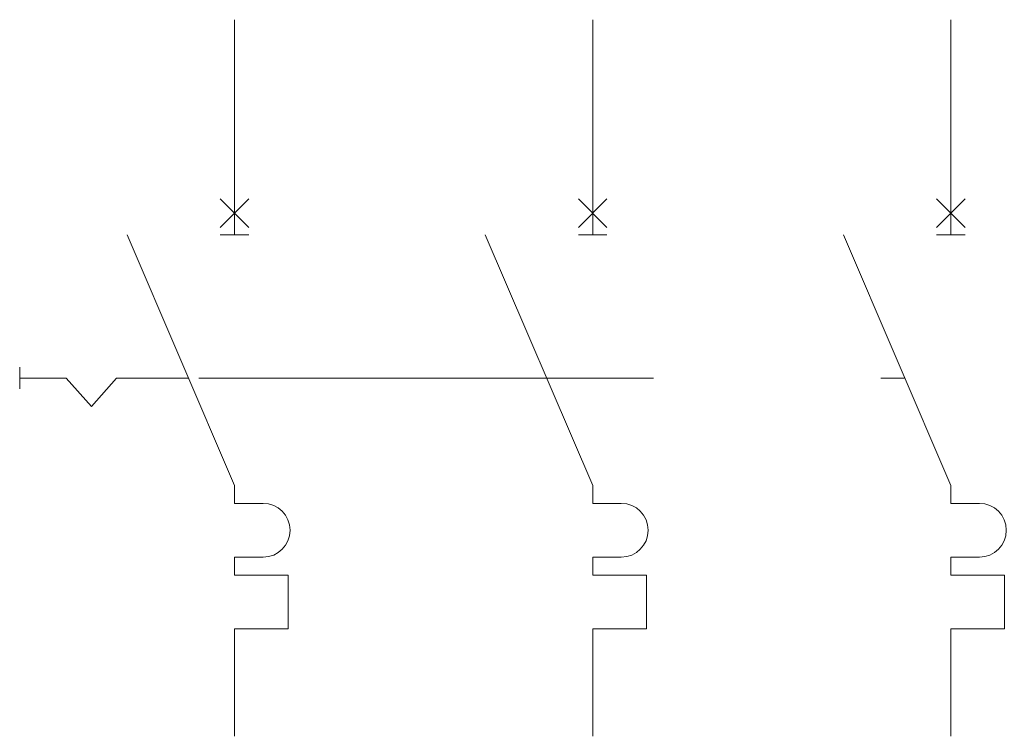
# Model space of a CAD drawing. Extents: x -6 to 21.6, y -10 to 10.
import ezdxf

# ---------------------------------------------------------------- set-up
doc = ezdxf.new("R2010")
doc.units = 0
doc.linetypes.add('DASHED', pattern=[19.05, 12.7, -6.35])
doc.linetypes.add('DOT', pattern=[6.35, 0, -6.35])
doc.layers.get('0').update_dxf_attribs({"linetype": 'CONTINUOUS', "lineweight": 0})

# ---------------------------------------------------------------- blocks, each defined once
blk = doc.blocks.new('styk_S')
at = {"linetype": 'CONTINUOUS'}
for p, q in [((0, 10), (0, 4)), ((-0.4, 4.2), (0.4, 5)), ((-0.4, 5), (0.4, 4.2)), ((0, -3), (-3, 4)), ((-0.4, 4), (0.4, 4)), ((0, -3), (0, -3.5)), ((0, -3.5), (0.8, -3.5)), ((0.8, -5), (0, -5)), ((0, -5.5), (1.5, -5.5)), ((1.5, -5.5), (1.5, -7)), ((1.5, -7), (0, -7)), ((0, -7), (0, -10))]:
    blk.add_line(p, q, dxfattribs=at)
blk.add_line((0, -5), (0, -5.5))
blk.add_arc((0.8, -4.25), 0.75, 270, 90, dxfattribs=at)
blk = doc.blocks.new('raczka_S')
at = {"linetype": 'CONTINUOUS'}
for p, q in [((-6, 1.3), (-6, 0.7)), ((-4.7, 1), (-6, 1)), ((-4, 0.2), (-4.7, 1)), ((-3.3, 1), (-4, 0.2)), ((-1.8, 1), (-3.3, 1))]:
    blk.add_line(p, q, dxfattribs=at)

msp = doc.modelspace()

# ---------------------------------------------------------------- linework, layer by layer
at = {"linetype": 'CONTINUOUS'}
msp.add_line((-1.8, 0), (-1.3, 0), dxfattribs=at)
at = {"linetype": 'DASHED'}
msp.add_line((-1, 0), (18.7, 0), dxfattribs=at)

# ---------------------------------------------------------------- block references
at = {"color": 8, "linetype": 'DOT', "lineweight": 18}
for name, p in [('styk_S', (0, 0)), ('styk_S', (10, 0)), ('styk_S', (20, 0)), ('raczka_S', (0, -1))]:
    msp.add_blockref(name, p, dxfattribs=at)

doc.saveas('drawing.dxf')
